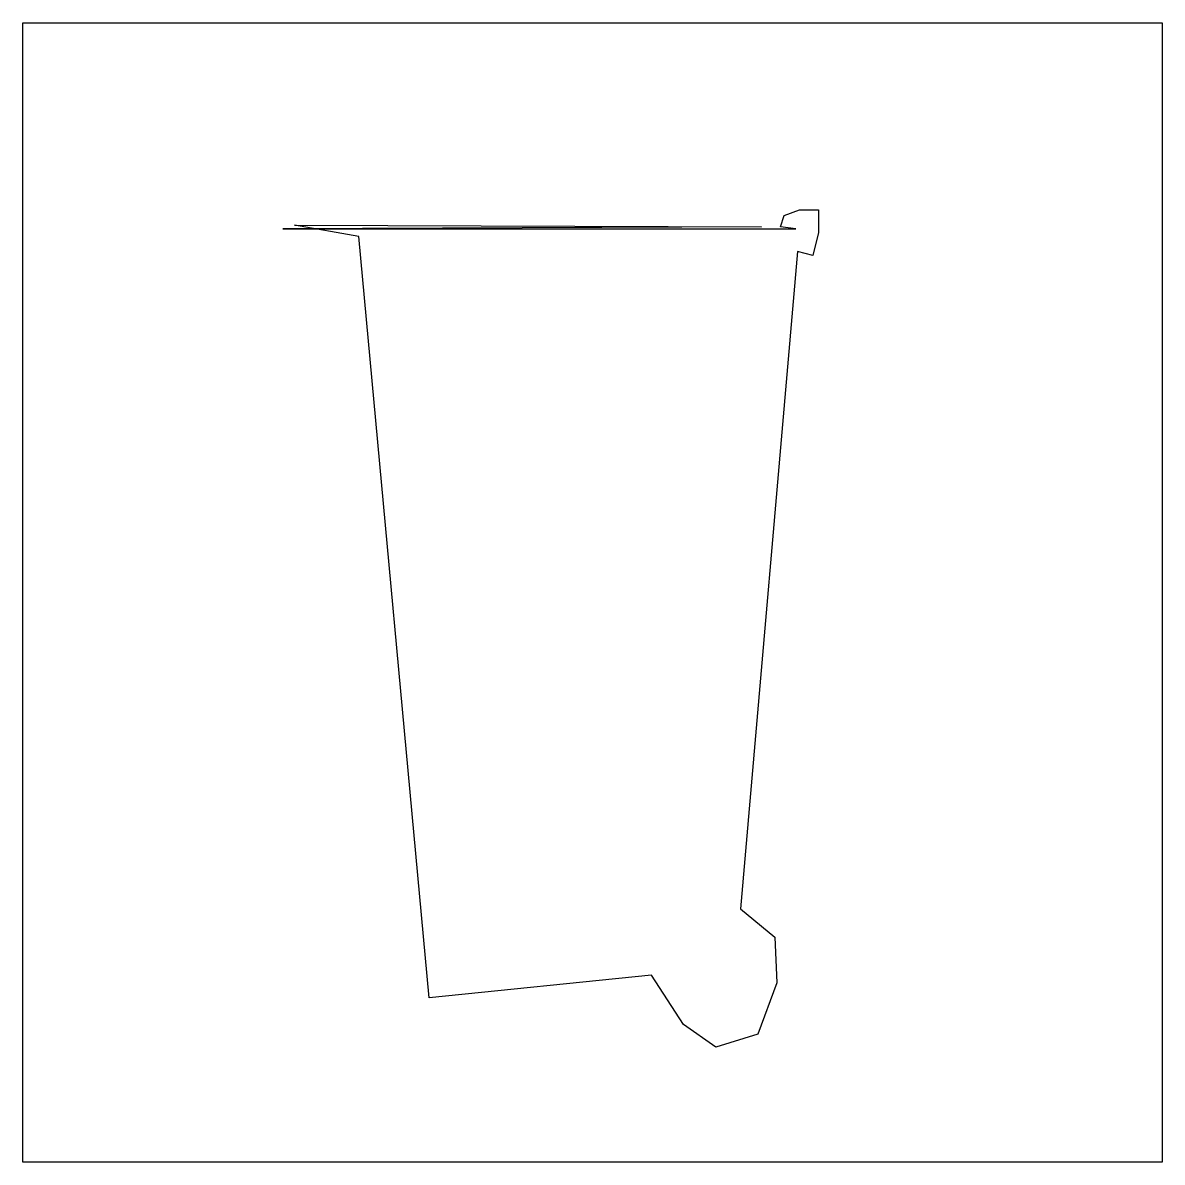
# Model space of a CAD drawing. Extents: x -2.5 to 2.5, y -2.5 to 2.5.
import ezdxf

# ---------------------------------------------------------------- set-up
doc = ezdxf.new("R2010")
doc.units = 0

msp = doc.modelspace()

# ---------------------------------------------------------------- linework, layer by layer
for p, q in [((-2.5, 2.5), (2.5, 2.5)), ((-2.5, -2.5), (-2.5, 2.5)), ((2.5, 2.5), (2.5, -2.5)), ((0.825, 1.6042), (0.8417, 1.6542)), ((0.8417, 1.6542), (0.9083, 1.6792)), ((0.9083, 1.6792), (0.9917, 1.6792)), ((0.9917, 1.6792), (0.9917, 1.5792)), ((0.7417, 1.6042), (-1.3583, 1.5958)), ((-1.3083, 1.6125), (0.7417, 1.6042)), ((-1.025, 1.5625), (-1.3083, 1.6125)), ((0.8917, 1.5958), (0.825, 1.6042)), ((-1.3583, 1.5958), (0.8917, 1.5958)), ((-0.7167, -1.7792), (-1.025, 1.5625)), ((0.9917, 1.5792), (0.9667, 1.4792)), ((0.9, 1.4958), (0.65, -1.3875)), ((0.9667, 1.4792), (0.9, 1.4958)), ((0.65, -1.3875), (0.8, -1.5125)), ((0.8, -1.5125), (0.8083, -1.7125)), ((0.2583, -1.6792), (-0.7167, -1.7792)), ((0.4, -1.8958), (0.2583, -1.6792)), ((0.8083, -1.7125), (0.725, -1.9375)), ((0.5417, -1.9958), (0.4, -1.8958)), ((0.725, -1.9375), (0.5417, -1.9958)), ((2.5, -2.5), (-2.5, -2.5))]:
    msp.add_line(p, q)

doc.saveas('drawing.dxf')
